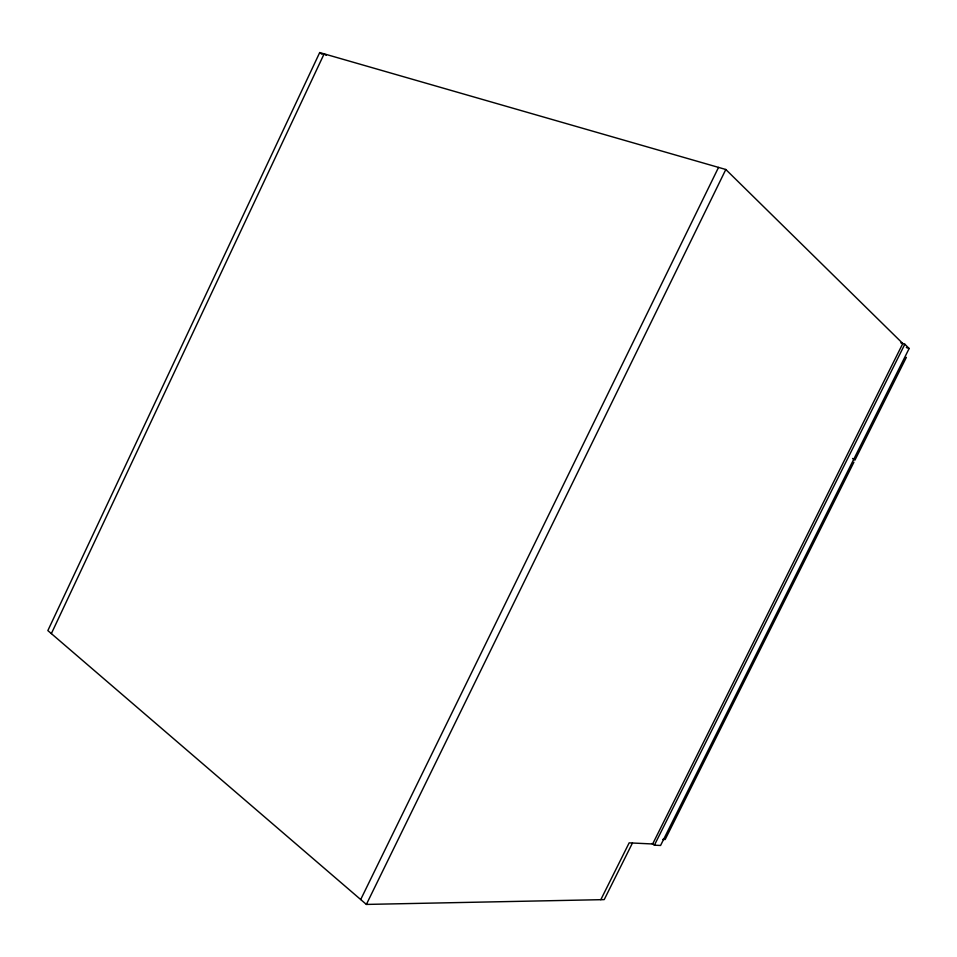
<?xml version="1.0" encoding="UTF-8"?>
<svg xmlns="http://www.w3.org/2000/svg" width="957" height="957" viewBox="0 0 957 957"><rect width="100%" height="100%" fill="white"/><g stroke="black" fill="none" stroke-linecap="round" stroke-linejoin="round"><path stroke-width="1.44" d="M600.817 899.688L629.168 842.854L652.662 843.978L902.81 343.527L725.813 169.497L319.698 52.575L47.85 630.591L366.375 904.425L604.214 899.616L632.457 843.009M51.355 633.606L324.136 53.855L326.181 55.362M360.693 899.544L718.528 167.403M366.375 904.425L725.813 169.497M651.98 843.512L654.397 845.175L904.832 344.233L900.824 342.833M904.832 344.233L909.15 348.492L660.569 845.462L654.397 845.175M853.931 462.159L665.151 839.516L662.722 839.385M906.363 357.344L854.936 460.15L852.591 458.487M906.339 347.499L909.15 348.492M319.698 52.575L322.102 54.334"/></g></svg>
